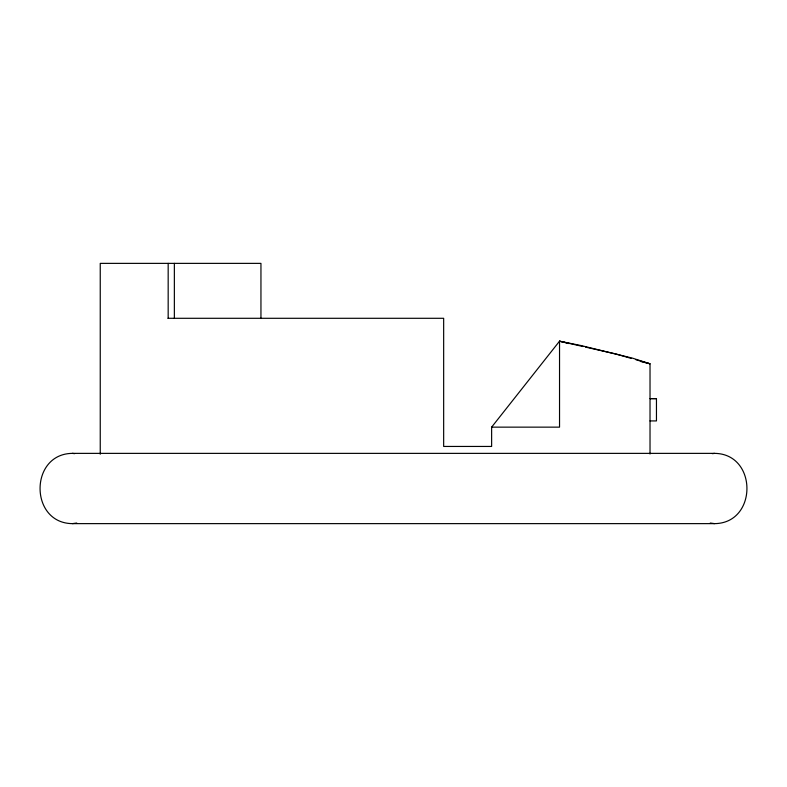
<?xml version="1.0" encoding="UTF-8"?>
<svg xmlns="http://www.w3.org/2000/svg" width="787" height="787" viewBox="0 0 787 787"><rect width="100%" height="100%" fill="white"/><g stroke="black" fill="none" stroke-linecap="round" stroke-linejoin="round"><path stroke-width="1.18" d="M167.956 318.292L443.661 318.292L443.661 446.445L491.629 446.445L491.629 427.144L559.537 341.184L580.993 345.542L632.541 358.164L650.023 363.81L650.023 454.02M72.453 453.371C29.276 453.705 29.276 523.296 72.453 523.63L714.547 523.63C757.724 523.296 757.724 453.705 714.547 453.371L72.453 453.371L74.598 453.666M72.453 523.63L76.742 523.03M712.402 453.666L714.547 453.371M656.456 398.615L650.023 398.615L656.456 398.655L656.456 420.927L650.023 420.927M491.629 427.144L559.537 427.144L559.537 341.184L583.118 346.546M710.258 523.03L714.547 523.63M585.479 347.087L616.132 354.052L631.322 358.429M559.537 341.184L569.06 343.565M640.5 361.43L650.023 363.81L635.994 359.777M260.95 318.292L260.95 263.37L100.244 263.37L100.244 454.237M174.36 263.37L174.36 318.292M168.172 263.37L168.172 318.292"/></g></svg>
